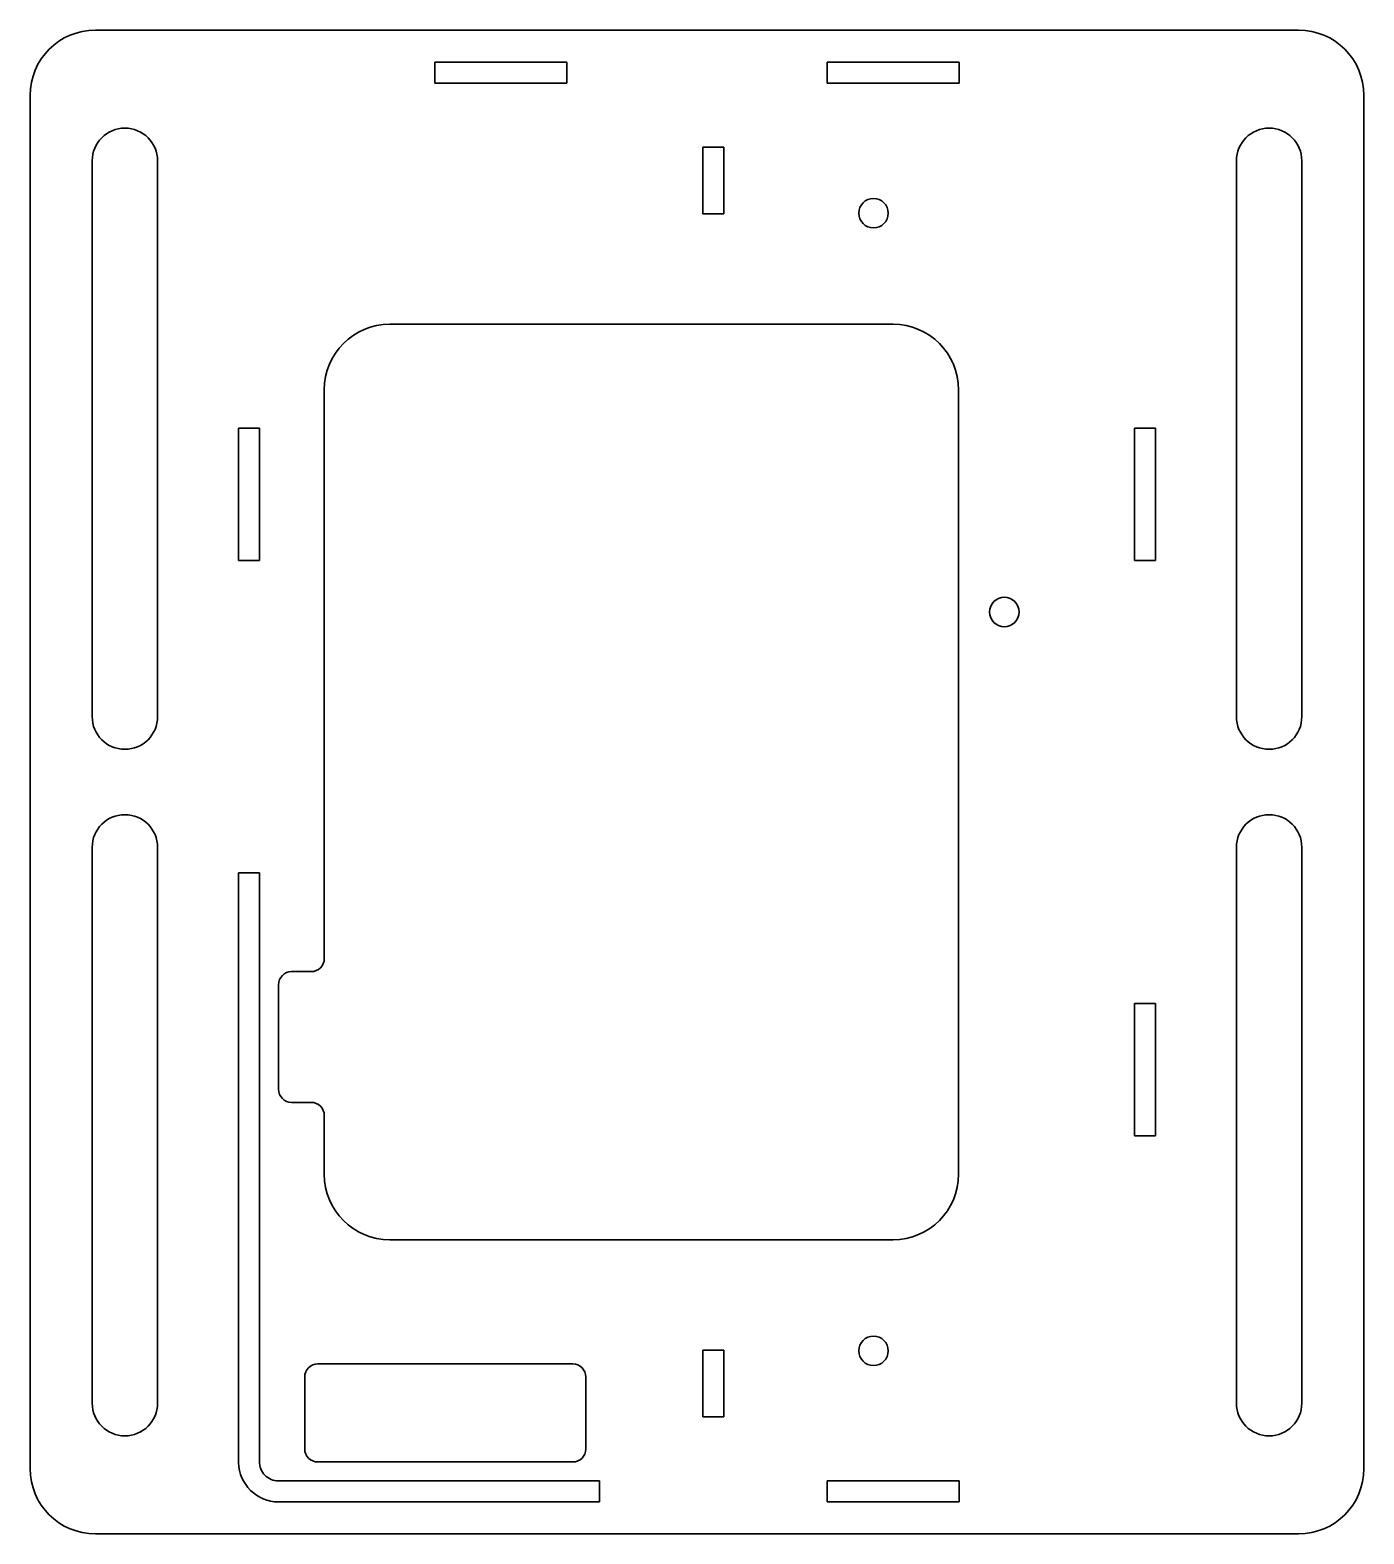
# Model space of a CAD drawing. Header units: inches. Extents: x 0 to 204, y 0 to 230.
import ezdxf

# ---------------------------------------------------------------- set-up
doc = ezdxf.new("R2010")
doc.units = ezdxf.units.IN
doc.header["$MEASUREMENT"] = 0
doc.layers.add('SIMUMAK Visible (ISO)', color=7, linetype='Continuous', lineweight=35)

# ---------------------------------------------------------------- blocks, each defined once
blk = doc.blocks.new('CD-IND-31-BAS-01')
at = {"layer": 'SIMUMAK Visible (ISO)'}
for p, q in [((194, 230), (10, 230)), ((61.9, 225.1), (82.1, 225.1)), ((61.9, 221.9), (61.9, 225.1)), ((82.1, 225.1), (82.1, 221.9)), ((121.9, 225.1), (142.1, 225.1)), ((121.9, 221.9), (121.9, 225.1)), ((142.1, 225.1), (142.1, 221.9)), ((82.1, 221.9), (61.9, 221.9)), ((142.1, 221.9), (121.9, 221.9)), ((0, 10), (0, 220)), ((204, 220), (204, 10)), ((102.9, 201.9), (102.9, 212.1)), ((102.9, 212.1), (106.1, 212.1)), ((106.1, 212.1), (106.1, 201.9)), ((9.5, 125), (9.5, 210)), ((19.5, 210), (19.5, 125)), ((184.5, 125), (184.5, 210)), ((194.5, 210), (194.5, 125)), ((106.1, 201.9), (102.9, 201.9)), ((55, 185), (132, 185)), ((45, 88), (45, 175)), ((142, 175), (142, 55)), ((31.9, 169.1), (35.1, 169.1)), ((31.9, 148.9), (31.9, 169.1)), ((35.1, 169.1), (35.1, 148.9)), ((168.9, 148.9), (168.9, 169.1)), ((168.9, 169.1), (172.1, 169.1)), ((172.1, 169.1), (172.1, 148.9)), ((35.1, 148.9), (31.9, 148.9)), ((172.1, 148.9), (168.9, 148.9)), ((9.5, 20), (9.5, 105)), ((19.5, 105), (19.5, 20)), ((184.5, 20), (184.5, 105)), ((194.5, 105), (194.5, 20)), ((31.9, 101.1), (35.1, 101.1)), ((31.9, 10.9), (31.9, 101.1)), ((35.1, 101.1), (35.1, 11.1)), ((40, 86), (43, 86)), ((38, 68), (38, 84)), ((168.9, 81.1), (172.1, 81.1)), ((168.9, 60.9), (168.9, 81.1)), ((172.1, 81.1), (172.1, 60.9)), ((43, 66), (40, 66)), ((45, 55), (45, 64)), ((172.1, 60.9), (168.9, 60.9)), ((132, 45), (55, 45)), ((102.9, 17.9), (102.9, 28.1)), ((102.9, 28.1), (106.1, 28.1)), ((106.1, 28.1), (106.1, 17.9)), ((44, 26), (83, 26)), ((42, 13), (42, 24)), ((85, 24), (85, 13)), ((106.1, 17.9), (102.9, 17.9)), ((31.9, 10.9), (31.9, 10.9)), ((35.1, 11.1), (35.1, 11.1)), ((83, 11), (44, 11)), ((38, 8.1), (87.1, 8.1)), ((87.1, 8.1), (87.1, 4.9)), ((121.9, 8.1), (142.1, 8.1)), ((121.9, 4.9), (121.9, 8.1)), ((142.1, 8.1), (142.1, 4.9)), ((87.1, 4.9), (38, 4.9)), ((142.1, 4.9), (121.9, 4.9)), ((10, 0), (194, 0))]:
    blk.add_line(p, q, dxfattribs=at)
for centre in [(129, 202), (149, 141), (129, 28)]:
    blk.add_circle(centre, 2.25, dxfattribs=at)
at = {"layer": 'SIMUMAK Visible (ISO)', "extrusion": (0, 0, -1)}
for centre, radius, start, end in [((-10, 220), 10, 0, 90), ((-194, 220), 10, 90, 180), ((-43, 88), 2, 180, 270), ((-43, 64), 2, 90, 180), ((-10, 10), 10, 270, 0), ((-38, 11), 6.1, 270, 359.0607), ((-194, 10), 10, 180, 270)]:
    blk.add_arc(centre, radius, start, end, dxfattribs=at)
at = {"layer": 'SIMUMAK Visible (ISO)'}
for centre, radius, start, end in [((14.5, 210), 5, 0, 180), ((189.5, 210), 5, 0, 180), ((55, 175), 10, 90, 180), ((132, 175), 10, 0, 90), ((14.5, 125), 5, 180, 0), ((189.5, 125), 5, 180, 0), ((14.5, 105), 5, 0, 180), ((189.5, 105), 5, 0, 180), ((40, 84), 2, 90, 180), ((40, 68), 2, 180, 270), ((55, 55), 10, 180, 270), ((132, 55), 10, 270, 0), ((44, 24), 2, 90, 180), ((83, 24), 2, 0, 90), ((14.5, 20), 5, 180, 0), ((189.5, 20), 5, 180, 0), ((44, 13), 2, 180, 270), ((83, 13), 2, 270, 0), ((38, 11), 2.9, 178.0239, 270)]:
    blk.add_arc(centre, radius, start, end, dxfattribs=at)

msp = doc.modelspace()

# ---------------------------------------------------------------- block references
msp.add_blockref('CD-IND-31-BAS-01', (0, 0))

doc.saveas('drawing.dxf')
